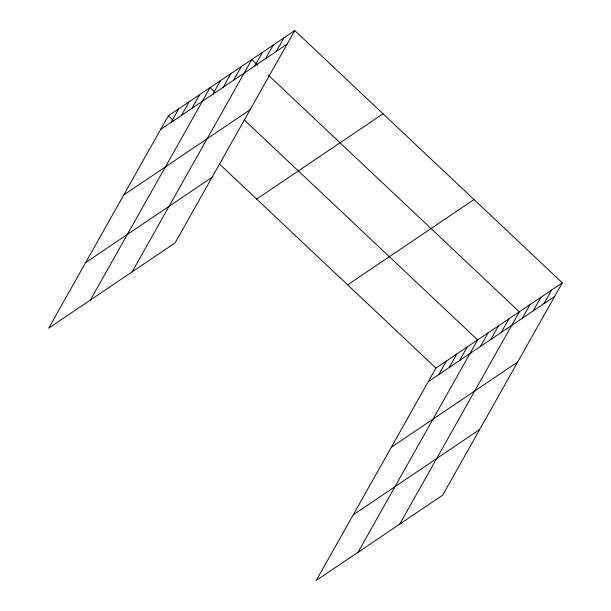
<?xml version="1.0" encoding="UTF-8"?>
<svg xmlns="http://www.w3.org/2000/svg" width="611" height="611" viewBox="0 0 611 611"><rect width="100%" height="100%" fill="white"/><g stroke="black" fill="none" stroke-linecap="round" stroke-linejoin="round"><path stroke-width="0.92" d="M294.739 30.55L168.331 115.83L48.681 328.183L175.082 242.903L294.739 30.55L562.319 282.817L442.67 495.17L316.261 580.45L435.918 368.097L562.319 282.817M171.103 122.383L178.763 108.789M181.528 115.349L189.189 101.754M191.961 108.315L199.621 94.72M90.39 300.039L210.047 87.686L215.4 92.735M212.819 94.247L220.479 80.652M223.244 87.213L230.905 73.618M233.669 80.171L241.33 66.576M132.106 271.903L251.763 59.542L257.781 65.217M254.848 65.889L262.509 52.294M265.586 58.641L273.247 45.046M276.332 51.393L283.993 37.798M438.683 374.65L446.343 361.063M449.116 367.616L456.776 354.021M459.541 360.582L467.201 346.987M357.977 552.306L477.634 339.953L244.163 119.848M480.399 346.513L488.059 332.919M490.824 339.479L498.484 325.884M501.257 332.445L508.917 318.85M399.686 524.169L519.342 311.809L268.489 75.313M522.428 318.155L530.088 304.561M533.174 310.907L540.834 297.313M543.92 303.659L551.58 290.065M160.67 129.425L287.078 44.145M123.712 195.016L250.12 109.736M85.639 262.593L212.04 177.312M256.635 199.079L383.044 113.799M347.613 284.848L474.021 199.568M428.258 381.692L554.658 296.411M391.3 447.283L517.7 362.002M353.219 514.859L479.627 429.579M168.331 115.83L173.684 120.871M219.173 163.756L435.918 368.097"/></g></svg>
